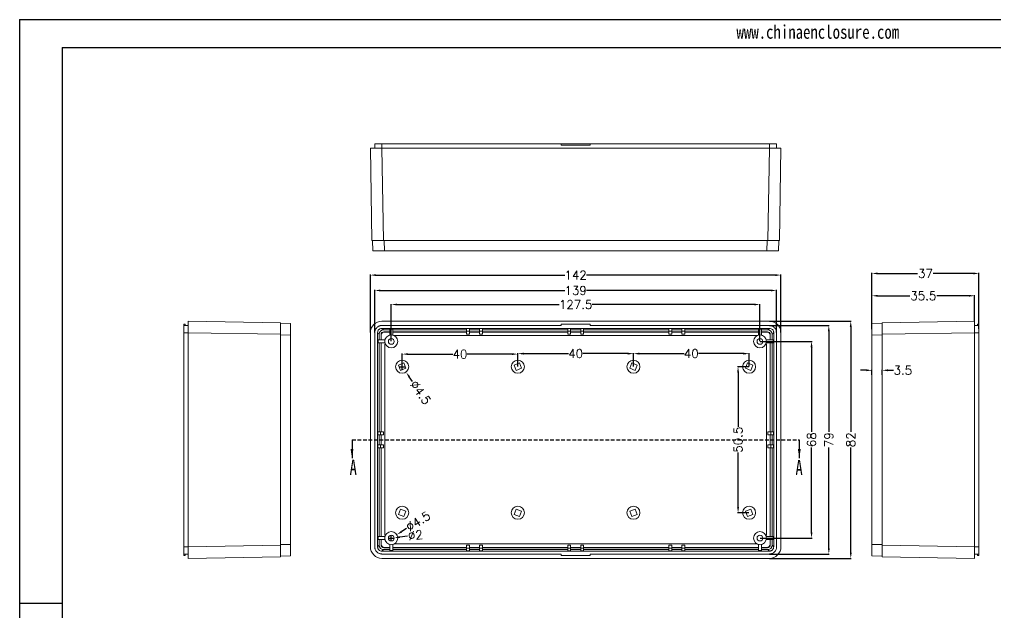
# Model space of a CAD drawing. Header units: inches. Extents: x 1171 to 2510, y 1089 to 1492.
# Drawn here: x 1171.5 to 1509, y 1287.4 to 1492.3 of the extents above; entities that cross this region are included whole.
import ezdxf

# ---------------------------------------------------------------- set-up
doc = ezdxf.new("R2010")
doc.units = ezdxf.units.IN
doc.linetypes.add('HIDDEN', pattern=[1.905, 1.27, -0.635])
doc.layers.add('文字', color=81, linetype='Continuous')
doc.styles.add('SLDTEXTSTYLE5', font='TXT', dxfattribs={"width": 0.7})
doc.styles.get("Standard").update_dxf_attribs({"font": 'txt', "bigfont": 'gbcbig.shx'})
doc.styles.add('宋体', font='', dxfattribs={"width": 0.8, "height": 3.5})
doc.styles.get('宋体').set_extended_font_data('SimSun')
doc.dimstyles.new('3', dxfattribs={"dimtxt": 3, "dimasz": 2, "dimexe": 0.18, "dimexo": 0.0625, "dimgap": 0.2, "dimtad": 0, "dimzin": 12, "dimdsep": 46, "dimtxsty": 'Standard', "dimcen": 1, "dimclrd": 3, "dimclre": 3, "dimadec": 0, "dimazin": 0, "dimtfac": 1, "dimtofl": 0, "dimtmove": 0, "dimatfit": 3, "dimfxl": 0, "dimtolj": 1, "dimtzin": 0, "dimarcsym": 0})

# ---------------------------------------------------------------- blocks, each defined once
blk = doc.blocks.new('*D172')
at = {"color": 3, "lineweight": -2, "transparency": 16777216}
for p, q in [((1303.81, 1372.4), (1303.81, 1376.87)), ((1305.81, 1376.69), (1321.36, 1376.69)), ((1341.81, 1376.69), (1326.26, 1376.69)), ((1343.81, 1372.4), (1343.81, 1376.87))]:
    blk.add_line(p, q, dxfattribs=at)
at = {"color": 3, "transparency": 16777216}
for points in [[(1305.81, 1377.02), (1305.81, 1376.36), (1303.81, 1376.69)], [(1341.81, 1377.02), (1341.81, 1376.36), (1343.81, 1376.69)]]:
    blk.add_solid(points, dxfattribs=at)
at = {"layer": 'Defpoints', "color": 0, "transparency": 16777216}
for p in [(1343.81, 1376.69), (1303.81, 1372.34), (1343.81, 1372.34)]:
    blk.add_point(p, dxfattribs=at)
at = {"color": 0, "transparency": 16777216, "insert": (1323.81, 1376.69), "char_height": 3, "attachment_point": 5}
blk.add_mtext('\\A1;40', dxfattribs=at)
blk = doc.blocks.new('*D173')
at = {"color": 3, "lineweight": -2, "transparency": 16777216}
for p, q in [((1343.81, 1372.4), (1343.81, 1377.04)), ((1345.81, 1376.86), (1361.36, 1376.86)), ((1381.81, 1376.86), (1366.26, 1376.86)), ((1383.81, 1372.4), (1383.81, 1377.04))]:
    blk.add_line(p, q, dxfattribs=at)
at = {"color": 3, "transparency": 16777216}
for points in [[(1345.81, 1377.19), (1345.81, 1376.52), (1343.81, 1376.86)], [(1381.81, 1377.19), (1381.81, 1376.52), (1383.81, 1376.86)]]:
    blk.add_solid(points, dxfattribs=at)
at = {"layer": 'Defpoints', "color": 0, "transparency": 16777216}
for p in [(1383.81, 1376.86), (1343.81, 1372.34), (1383.81, 1372.34)]:
    blk.add_point(p, dxfattribs=at)
at = {"color": 0, "transparency": 16777216, "insert": (1363.81, 1376.86), "char_height": 3, "attachment_point": 5}
blk.add_mtext('\\A1;40', dxfattribs=at)
blk = doc.blocks.new('*D174')
at = {"color": 3, "lineweight": -2, "transparency": 16777216}
for p, q in [((1383.81, 1372.4), (1383.81, 1377.04)), ((1385.81, 1376.86), (1401.36, 1376.86)), ((1421.81, 1376.86), (1406.26, 1376.86)), ((1423.81, 1372.4), (1423.81, 1377.04))]:
    blk.add_line(p, q, dxfattribs=at)
at = {"color": 3, "transparency": 16777216}
for points in [[(1385.81, 1377.19), (1385.81, 1376.52), (1383.81, 1376.86)], [(1421.81, 1377.19), (1421.81, 1376.52), (1423.81, 1376.86)]]:
    blk.add_solid(points, dxfattribs=at)
at = {"layer": 'Defpoints', "color": 0, "transparency": 16777216}
for p in [(1423.81, 1376.86), (1383.81, 1372.34), (1423.81, 1372.34)]:
    blk.add_point(p, dxfattribs=at)
at = {"color": 0, "transparency": 16777216, "insert": (1403.81, 1376.86), "char_height": 3, "attachment_point": 5}
blk.add_mtext('\\A1;40', dxfattribs=at)
blk = doc.blocks.new('*D175')
at = {"color": 3, "lineweight": -2, "transparency": 16777216}
for p, q in [((1423.75, 1372.34), (1419.8, 1372.34)), ((1419.98, 1370.34), (1419.98, 1351.54)), ((1419.98, 1323.84), (1419.98, 1342.64)), ((1423.75, 1321.84), (1419.8, 1321.84))]:
    blk.add_line(p, q, dxfattribs=at)
at = {"color": 3, "transparency": 16777216}
for points in [[(1419.64, 1370.34), (1420.31, 1370.34), (1419.98, 1372.34)], [(1419.64, 1323.84), (1420.31, 1323.84), (1419.98, 1321.84)]]:
    blk.add_solid(points, dxfattribs=at)
at = {"layer": 'Defpoints', "color": 0, "transparency": 16777216}
for p in [(1419.98, 1372.34), (1423.81, 1372.34), (1423.81, 1321.84)]:
    blk.add_point(p, dxfattribs=at)
at = {"color": 0, "transparency": 16777216, "insert": (1419.98, 1347.09), "char_height": 3, "attachment_point": 5, "rotation": 90}
blk.add_mtext('\\A1;50.5', dxfattribs=at)
blk = doc.blocks.new('*D176')
at = {"color": 3, "lineweight": -2, "transparency": 16777216}
for p, q in [((1427.62, 1381.09), (1445.57, 1381.09)), ((1445.39, 1379.09), (1445.39, 1349.79)), ((1445.39, 1315.09), (1445.39, 1344.39)), ((1427.62, 1313.09), (1445.57, 1313.09))]:
    blk.add_line(p, q, dxfattribs=at)
at = {"color": 3, "transparency": 16777216}
for points in [[(1445.06, 1379.09), (1445.73, 1379.09), (1445.39, 1381.09)], [(1445.06, 1315.09), (1445.73, 1315.09), (1445.39, 1313.09)]]:
    blk.add_solid(points, dxfattribs=at)
at = {"layer": 'Defpoints', "color": 0, "transparency": 16777216}
for p in [(1427.56, 1381.09), (1445.39, 1381.09), (1427.56, 1313.09)]:
    blk.add_point(p, dxfattribs=at)
at = {"color": 0, "transparency": 16777216, "insert": (1445.39, 1347.09), "char_height": 3, "attachment_point": 5, "rotation": 90}
blk.add_mtext('\\A1;68', dxfattribs=at)
blk = doc.blocks.new('*D177')
at = {"color": 3, "lineweight": -2, "transparency": 16777216}
for p, q in [((1430.88, 1388.09), (1459.13, 1388.09)), ((1458.95, 1386.09), (1458.95, 1349.79)), ((1458.95, 1308.09), (1458.95, 1344.39)), ((1430.88, 1306.09), (1459.13, 1306.09))]:
    blk.add_line(p, q, dxfattribs=at)
at = {"color": 3, "transparency": 16777216}
for points in [[(1458.62, 1386.09), (1459.28, 1386.09), (1458.95, 1388.09)], [(1458.62, 1308.09), (1459.28, 1308.09), (1458.95, 1306.09)]]:
    blk.add_solid(points, dxfattribs=at)
at = {"layer": 'Defpoints', "color": 0, "transparency": 16777216}
for p in [(1430.81, 1388.09), (1430.81, 1306.09), (1458.95, 1306.09)]:
    blk.add_point(p, dxfattribs=at)
at = {"color": 0, "transparency": 16777216, "insert": (1458.95, 1347.09), "char_height": 3, "attachment_point": 5, "rotation": 90}
blk.add_mtext('\\A1;82', dxfattribs=at)
blk = doc.blocks.new('*D178')
at = {"color": 3, "lineweight": -2, "transparency": 16777216}
for p, q in [((1430.88, 1386.59), (1451.54, 1386.59)), ((1451.36, 1384.59), (1451.36, 1349.79)), ((1451.36, 1309.59), (1451.36, 1344.39)), ((1430.88, 1307.59), (1451.54, 1307.59))]:
    blk.add_line(p, q, dxfattribs=at)
at = {"color": 3, "transparency": 16777216}
for points in [[(1451.03, 1384.59), (1451.7, 1384.59), (1451.36, 1386.59)], [(1451.03, 1309.59), (1451.7, 1309.59), (1451.36, 1307.59)]]:
    blk.add_solid(points, dxfattribs=at)
at = {"layer": 'Defpoints', "color": 0, "transparency": 16777216}
for p in [(1430.81, 1386.59), (1451.36, 1386.59), (1430.81, 1307.59)]:
    blk.add_point(p, dxfattribs=at)
at = {"color": 0, "transparency": 16777216, "insert": (1451.36, 1347.09), "char_height": 3, "attachment_point": 5, "rotation": 90}
blk.add_mtext('\\A1;79', dxfattribs=at)
blk = doc.blocks.new('*D179')
at = {"color": 3, "lineweight": -2, "transparency": 16777216}
for p, q in [((1300.06, 1381.15), (1300.06, 1394.01)), ((1427.56, 1381.15), (1427.56, 1394.01)), ((1302.06, 1393.83), (1358.11, 1393.83)), ((1425.56, 1393.83), (1369.51, 1393.83))]:
    blk.add_line(p, q, dxfattribs=at)
at = {"color": 3, "transparency": 16777216}
for points in [[(1302.06, 1394.16), (1302.06, 1393.5), (1300.06, 1393.83)], [(1425.56, 1394.16), (1425.56, 1393.5), (1427.56, 1393.83)]]:
    blk.add_solid(points, dxfattribs=at)
at = {"layer": 'Defpoints', "color": 0, "transparency": 16777216}
for p in [(1427.56, 1393.83), (1300.06, 1381.09), (1427.56, 1381.09)]:
    blk.add_point(p, dxfattribs=at)
at = {"color": 0, "transparency": 16777216, "insert": (1363.81, 1393.83), "char_height": 3, "attachment_point": 5}
blk.add_mtext('\\A1;127.5', dxfattribs=at)
blk = doc.blocks.new('*D180')
at = {"color": 3, "lineweight": -2, "transparency": 16777216}
for p, q in [((1294.31, 1384.15), (1294.31, 1398.87)), ((1296.31, 1398.69), (1360.11, 1398.69)), ((1431.31, 1398.69), (1367.51, 1398.69)), ((1433.31, 1384.15), (1433.31, 1398.87))]:
    blk.add_line(p, q, dxfattribs=at)
at = {"color": 3, "transparency": 16777216}
for points in [[(1296.31, 1399.02), (1296.31, 1398.36), (1294.31, 1398.69)], [(1431.31, 1399.02), (1431.31, 1398.36), (1433.31, 1398.69)]]:
    blk.add_solid(points, dxfattribs=at)
at = {"layer": 'Defpoints', "color": 0, "transparency": 16777216}
for p in [(1294.31, 1398.69), (1294.31, 1384.09), (1433.31, 1384.09)]:
    blk.add_point(p, dxfattribs=at)
at = {"color": 0, "transparency": 16777216, "insert": (1363.81, 1398.69), "char_height": 3, "attachment_point": 5}
blk.add_mtext('\\A1;139', dxfattribs=at)
blk = doc.blocks.new('*D181')
at = {"color": 3, "lineweight": -2, "transparency": 16777216}
for p, q in [((1292.81, 1384.15), (1292.81, 1404.19)), ((1434.81, 1384.15), (1434.81, 1404.19)), ((1294.81, 1404.01), (1360.11, 1404.01)), ((1432.81, 1404.01), (1367.51, 1404.01))]:
    blk.add_line(p, q, dxfattribs=at)
at = {"color": 3, "transparency": 16777216}
for points in [[(1294.81, 1404.34), (1294.81, 1403.67), (1292.81, 1404.01)], [(1432.81, 1404.34), (1432.81, 1403.67), (1434.81, 1404.01)]]:
    blk.add_solid(points, dxfattribs=at)
at = {"layer": 'Defpoints', "color": 0, "transparency": 16777216}
for p in [(1292.81, 1404.01), (1292.81, 1384.09), (1434.81, 1384.09)]:
    blk.add_point(p, dxfattribs=at)
at = {"color": 0, "transparency": 16777216, "insert": (1363.81, 1404.01), "char_height": 3, "attachment_point": 5}
blk.add_mtext('\\A1;142', dxfattribs=at)
blk = doc.blocks.new('*D182')
at = {"color": 3, "lineweight": -2, "transparency": 16777216}
for p, q in [((1466.29, 1387.31), (1466.29, 1397.04)), ((1468.29, 1396.86), (1479.34, 1396.86)), ((1499.79, 1396.86), (1488.74, 1396.86)), ((1501.79, 1388.15), (1501.79, 1397.04))]:
    blk.add_line(p, q, dxfattribs=at)
at = {"color": 3, "transparency": 16777216}
for points in [[(1468.29, 1397.19), (1468.29, 1396.53), (1466.29, 1396.86)], [(1499.79, 1397.19), (1499.79, 1396.53), (1501.79, 1396.86)]]:
    blk.add_solid(points, dxfattribs=at)
at = {"layer": 'Defpoints', "color": 0, "transparency": 16777216}
for p in [(1501.79, 1396.86), (1466.29, 1387.25), (1501.79, 1388.09)]:
    blk.add_point(p, dxfattribs=at)
at = {"color": 0, "transparency": 16777216, "insert": (1484.04, 1396.86), "char_height": 3, "attachment_point": 5}
blk.add_mtext('\\A1;35.5', dxfattribs=at)
blk = doc.blocks.new('*D183')
at = {"color": 3, "lineweight": -2, "transparency": 16777216}
for p, q in [((1466.29, 1385.31), (1466.29, 1404.76)), ((1468.29, 1404.58), (1482.09, 1404.58)), ((1501.29, 1404.58), (1487.49, 1404.58)), ((1503.29, 1385.4), (1503.29, 1404.76))]:
    blk.add_line(p, q, dxfattribs=at)
at = {"color": 3, "transparency": 16777216}
for points in [[(1468.29, 1404.91), (1468.29, 1404.24), (1466.29, 1404.58)], [(1501.29, 1404.91), (1501.29, 1404.24), (1503.29, 1404.58)]]:
    blk.add_solid(points, dxfattribs=at)
at = {"layer": 'Defpoints', "color": 0, "transparency": 16777216}
for p in [(1503.29, 1404.58), (1466.29, 1385.25), (1503.29, 1385.34)]:
    blk.add_point(p, dxfattribs=at)
at = {"color": 0, "transparency": 16777216, "insert": (1484.79, 1404.58), "char_height": 3, "attachment_point": 5}
blk.add_mtext('\\A1;37', dxfattribs=at)
blk = doc.blocks.new('*D184')
at = {"color": 3, "lineweight": -2, "transparency": 16777216}
for p, q in [((1464.29, 1371.09), (1462.29, 1371.09)), ((1466.29, 1369.5), (1466.29, 1371.27)), ((1469.79, 1369.5), (1469.79, 1371.27)), ((1471.79, 1371.09), (1473.79, 1371.09))]:
    blk.add_line(p, q, dxfattribs=at)
at = {"color": 3, "transparency": 16777216}
for points in [[(1464.29, 1371.43), (1464.29, 1370.76), (1466.29, 1371.09)], [(1471.79, 1371.43), (1471.79, 1370.76), (1469.79, 1371.09)]]:
    blk.add_solid(points, dxfattribs=at)
at = {"layer": 'Defpoints', "color": 0, "transparency": 16777216}
for p in [(1469.79, 1371.09), (1466.29, 1369.44), (1469.79, 1369.44)]:
    blk.add_point(p, dxfattribs=at)
at = {"color": 0, "transparency": 16777216, "insert": (1476.99, 1371.09), "char_height": 3, "attachment_point": 5}
blk.add_mtext('\\A1;3.5', dxfattribs=at)
blk = doc.blocks.new('*D188')
at = {"color": 3, "lineweight": -2, "transparency": 16777216}
for p, q in [((1302.81, 1372.34), (1304.81, 1372.34)), ((1303.81, 1371.34), (1303.81, 1373.34)), ((1307.44, 1367.25), (1306.28, 1368.88))]:
    blk.add_line(p, q, dxfattribs=at)
at = {"color": 3, "transparency": 16777216}
blk.add_solid([(1306.55, 1369.07), (1306.01, 1368.69), (1305.12, 1370.51)], dxfattribs=at)
at = {"layer": 'Defpoints', "color": 0, "transparency": 16777216}
for p in [(1302.51, 1374.17), (1305.12, 1370.51)]:
    blk.add_point(p, dxfattribs=at)
at = {"color": 0, "transparency": 16777216, "insert": (1310.17, 1363.42), "char_height": 3, "attachment_point": 5, "rotation": 305.4643}
blk.add_mtext('\\A1;∅4.5', dxfattribs=at)
blk = doc.blocks.new('*D189')
at = {"color": 3, "lineweight": -2, "transparency": 16777216}
for p, q in [((1305.36, 1316.41), (1303.66, 1315.34)), ((1299.06, 1313.09), (1301.06, 1313.09)), ((1300.06, 1312.09), (1300.06, 1314.09))]:
    blk.add_line(p, q, dxfattribs=at)
at = {"color": 3, "transparency": 16777216}
blk.add_solid([(1303.49, 1315.63), (1303.84, 1315.06), (1301.97, 1314.28)], dxfattribs=at)
at = {"layer": 'Defpoints', "color": 0, "transparency": 16777216}
for p in [(1301.97, 1314.28), (1298.15, 1311.9)]:
    blk.add_point(p, dxfattribs=at)
at = {"color": 0, "transparency": 16777216, "insert": (1309.34, 1318.9), "char_height": 3, "attachment_point": 5, "rotation": 32.039}
blk.add_mtext('\\A1;∅4.5', dxfattribs=at)
blk = doc.blocks.new('*D190')
at = {"color": 3, "lineweight": -2, "transparency": 16777216}
for p, q in [((1299.06, 1313.09), (1301.06, 1313.09)), ((1300.06, 1312.09), (1300.06, 1314.09)), ((1305.68, 1313.77), (1303.04, 1313.45))]:
    blk.add_line(p, q, dxfattribs=at)
at = {"color": 3, "transparency": 16777216}
blk.add_solid([(1303, 1313.78), (1303.08, 1313.12), (1301.05, 1313.21)], dxfattribs=at)
at = {"layer": 'Defpoints', "color": 0, "transparency": 16777216}
for p in [(1299.07, 1312.97), (1301.05, 1313.21)]:
    blk.add_point(p, dxfattribs=at)
at = {"color": 0, "transparency": 16777216, "insert": (1308.36, 1314.1), "char_height": 3, "attachment_point": 5, "rotation": 6.9354}
blk.add_mtext('\\A1;∅2', dxfattribs=at)

msp = doc.modelspace()

# ---------------------------------------------------------------- linework, layer by layer
for p, q in [((1171.478, 1492.348), (1742.619, 1492.348)), ((1171.478, 1492.348), (1171.478, 1088.511)), ((1186.257, 1482.733), (1733.004, 1482.733)), ((1186.257, 1482.733), (1186.257, 1098.126)), ((1186.257, 1290.43), (1171.478, 1290.43))]:
    msp.add_line(p, q)
at = {"color": 7, "linetype": 'Continuous', "lineweight": 15}
for p, q in [((1294.312, 1449.42), (1294.312, 1447.92)), ((1296.812, 1449.42), (1296.812, 1447.92)), ((1296.812, 1449.42), (1358.812, 1449.42)), ((1368.812, 1449.42), (1358.812, 1449.42)), ((1358.812, 1449.42), (1358.812, 1448.92)), ((1358.812, 1448.92), (1368.812, 1448.92)), ((1368.812, 1448.92), (1368.812, 1449.42)), ((1368.812, 1449.42), (1430.813, 1449.42)), ((1430.813, 1449.42), (1430.813, 1447.92)), ((1433.312, 1449.42), (1433.312, 1447.92)), ((1293.371, 1415.92), (1292.812, 1447.92)), ((1292.812, 1447.92), (1296.812, 1447.92)), ((1296.812, 1447.92), (1297.37, 1415.92)), ((1296.812, 1447.92), (1430.813, 1447.92)), ((1430.254, 1415.92), (1430.813, 1447.92)), ((1430.813, 1447.92), (1434.812, 1447.92)), ((1434.812, 1447.92), (1434.254, 1415.92)), ((1297.37, 1415.92), (1293.371, 1415.92)), ((1293.654, 1412.42), (1293.562, 1415.92)), ((1430.254, 1415.92), (1297.37, 1415.92)), ((1297.561, 1415.92), (1297.653, 1412.42)), ((1429.972, 1412.42), (1430.064, 1415.92)), ((1434.254, 1415.92), (1430.254, 1415.92)), ((1434.062, 1415.92), (1433.971, 1412.42)), ((1297.653, 1412.42), (1293.654, 1412.42)), ((1429.972, 1412.42), (1297.653, 1412.42)), ((1433.971, 1412.42), (1429.972, 1412.42)), ((1229.749, 1388.09), (1261.749, 1387.532)), ((1229.749, 1384.091), (1229.749, 1388.09)), ((1261.749, 1387.532), (1261.749, 1383.532)), ((1261.749, 1387.34), (1265.249, 1387.249)), ((1265.249, 1387.249), (1265.249, 1383.25)), ((1430.813, 1388.09), (1296.812, 1388.09)), ((1466.29, 1387.249), (1469.79, 1387.34)), ((1466.29, 1383.25), (1466.29, 1387.249)), ((1469.79, 1387.532), (1501.79, 1388.09)), ((1469.79, 1383.532), (1469.79, 1387.532)), ((1501.79, 1388.09), (1501.79, 1384.091)), ((1228.749, 1387.09), (1228.249, 1387.09)), ((1228.249, 1387.09), (1228.249, 1386.59)), ((1228.249, 1386.59), (1229.749, 1386.59)), ((1228.249, 1384.091), (1229.749, 1384.091)), ((1228.249, 1310.09), (1228.249, 1384.091)), ((1228.749, 1387.09), (1228.749, 1386.59)), ((1229.749, 1310.09), (1229.749, 1384.091)), ((1261.749, 1383.532), (1229.749, 1384.091)), ((1292.812, 1384.091), (1292.812, 1310.09)), ((1294.312, 1384.091), (1294.312, 1310.09)), ((1295.312, 1384.091), (1295.312, 1310.09)), ((1295.313, 1384.09), (1295.828, 1383.575)), ((1358.812, 1386.59), (1296.812, 1386.59)), ((1430.813, 1385.59), (1296.812, 1385.59)), ((1297.327, 1385.075), (1296.812, 1385.59)), ((1297.327, 1385.075), (1299.562, 1385.075)), ((1297.589, 1384.313), (1297.497, 1384.405)), ((1297.497, 1384.405), (1299.562, 1384.405)), ((1297.589, 1384.313), (1299.562, 1384.313)), ((1300.562, 1385.363), (1299.562, 1385.363)), ((1299.562, 1385.363), (1299.562, 1383.284)), ((1300.562, 1383.284), (1300.562, 1385.363)), ((1300.562, 1385.075), (1326.062, 1385.075)), ((1300.562, 1384.405), (1326.062, 1384.405)), ((1300.562, 1384.313), (1326.062, 1384.313)), ((1327.062, 1385.537), (1326.062, 1385.537)), ((1326.062, 1384.59), (1326.062, 1385.537)), ((1326.062, 1384.59), (1327.062, 1384.59)), ((1326.062, 1383.59), (1326.062, 1384.59)), ((1327.062, 1385.537), (1327.062, 1384.59)), ((1327.062, 1385.075), (1330.562, 1385.075)), ((1327.062, 1384.59), (1327.062, 1383.59)), ((1327.062, 1384.405), (1330.562, 1384.405)), ((1327.062, 1384.313), (1330.562, 1384.313)), ((1331.562, 1385.537), (1330.562, 1385.537)), ((1330.562, 1384.59), (1330.562, 1385.537)), ((1330.562, 1384.59), (1331.562, 1384.59)), ((1330.562, 1383.59), (1330.562, 1384.59)), ((1331.562, 1385.537), (1331.562, 1384.59)), ((1331.562, 1385.075), (1361.062, 1385.075)), ((1331.562, 1384.59), (1331.562, 1383.59)), ((1331.562, 1384.405), (1361.062, 1384.405)), ((1331.562, 1384.313), (1361.062, 1384.313)), ((1358.812, 1387.09), (1358.812, 1386.59)), ((1368.812, 1387.09), (1358.812, 1387.09)), ((1362.062, 1385.537), (1361.062, 1385.537)), ((1361.062, 1385.537), (1361.062, 1384.59)), ((1361.062, 1384.59), (1362.062, 1384.59)), ((1361.062, 1384.59), (1361.062, 1383.59)), ((1362.062, 1384.59), (1362.062, 1385.537)), ((1362.062, 1385.075), (1365.562, 1385.075)), ((1362.062, 1383.59), (1362.062, 1384.59)), ((1362.062, 1384.405), (1365.562, 1384.405)), ((1362.062, 1384.313), (1365.562, 1384.313)), ((1366.562, 1385.537), (1365.562, 1385.537)), ((1365.562, 1385.537), (1365.562, 1384.59)), ((1365.562, 1384.59), (1366.562, 1384.59)), ((1365.562, 1384.59), (1365.562, 1383.59)), ((1366.562, 1384.59), (1366.562, 1385.537)), ((1366.562, 1385.075), (1396.062, 1385.075)), ((1366.562, 1384.59), (1366.562, 1383.59)), ((1366.562, 1384.405), (1396.062, 1384.405)), ((1366.562, 1384.313), (1396.062, 1384.313)), ((1368.812, 1387.09), (1368.812, 1386.59)), ((1430.813, 1386.59), (1368.812, 1386.59)), ((1397.062, 1385.537), (1396.062, 1385.537)), ((1396.062, 1385.537), (1396.062, 1384.59)), ((1397.062, 1384.59), (1396.062, 1384.59)), ((1396.062, 1384.59), (1396.062, 1383.59)), ((1397.062, 1384.59), (1397.062, 1385.537)), ((1397.062, 1385.075), (1400.562, 1385.075)), ((1397.062, 1384.59), (1397.062, 1383.59)), ((1397.062, 1384.405), (1400.562, 1384.405)), ((1397.062, 1384.313), (1400.562, 1384.313)), ((1401.562, 1385.537), (1400.562, 1385.537)), ((1400.562, 1385.537), (1400.562, 1384.59)), ((1401.562, 1384.59), (1400.562, 1384.59)), ((1400.562, 1383.59), (1400.562, 1384.59)), ((1401.562, 1384.59), (1401.562, 1385.537)), ((1401.562, 1385.075), (1427.062, 1385.075)), ((1401.562, 1384.59), (1401.562, 1383.59)), ((1401.562, 1384.405), (1427.062, 1384.405)), ((1401.562, 1384.313), (1427.062, 1384.313)), ((1428.062, 1385.363), (1427.062, 1385.363)), ((1427.062, 1383.284), (1427.062, 1385.363)), ((1428.062, 1385.363), (1428.062, 1383.284)), ((1428.062, 1385.075), (1430.297, 1385.075)), ((1428.062, 1384.405), (1430.127, 1384.405)), ((1428.062, 1384.313), (1430.035, 1384.313)), ((1430.127, 1384.405), (1430.035, 1384.313)), ((1430.812, 1385.59), (1430.297, 1385.075)), ((1431.797, 1383.575), (1432.312, 1384.09)), ((1432.312, 1310.09), (1432.312, 1384.091)), ((1433.312, 1310.09), (1433.312, 1384.091)), ((1434.812, 1310.09), (1434.812, 1384.091)), ((1501.79, 1384.091), (1469.79, 1383.532)), ((1503.29, 1386.59), (1501.79, 1386.59)), ((1501.79, 1384.091), (1501.79, 1310.09)), ((1503.29, 1384.091), (1501.79, 1384.091)), ((1502.79, 1387.09), (1502.79, 1386.59)), ((1503.29, 1387.09), (1502.79, 1387.09)), ((1503.29, 1387.09), (1503.29, 1386.59)), ((1503.29, 1384.091), (1503.29, 1310.09)), ((1261.749, 1383.532), (1261.749, 1310.648)), ((1265.249, 1383.25), (1261.749, 1383.342)), ((1265.249, 1383.25), (1265.249, 1310.931)), ((1295.54, 1381.59), (1295.54, 1380.59)), ((1297.868, 1381.59), (1295.54, 1381.59)), ((1295.54, 1380.59), (1297.868, 1380.59)), ((1295.828, 1381.59), (1295.828, 1383.575)), ((1295.828, 1349.84), (1295.828, 1380.59)), ((1296.498, 1383.405), (1296.589, 1383.313)), ((1296.498, 1381.59), (1296.498, 1383.405)), ((1296.498, 1349.84), (1296.498, 1380.59)), ((1296.589, 1381.59), (1296.589, 1383.313)), ((1296.589, 1349.84), (1296.589, 1380.59)), ((1301.312, 1383.09), (1426.312, 1383.09)), ((1326.062, 1383.59), (1327.062, 1383.59)), ((1330.562, 1383.59), (1331.562, 1383.59)), ((1361.062, 1383.59), (1362.062, 1383.59)), ((1365.562, 1383.59), (1366.562, 1383.59)), ((1397.062, 1383.59), (1396.062, 1383.59)), ((1401.562, 1383.59), (1400.562, 1383.59)), ((1429.756, 1381.59), (1432.085, 1381.59)), ((1432.085, 1380.59), (1429.756, 1380.59)), ((1431.035, 1383.313), (1431.127, 1383.405)), ((1431.035, 1383.313), (1431.035, 1381.59)), ((1431.035, 1380.59), (1431.035, 1349.84)), ((1431.127, 1383.405), (1431.127, 1381.59)), ((1431.127, 1380.59), (1431.127, 1349.84)), ((1431.797, 1383.575), (1431.797, 1381.59)), ((1431.797, 1380.59), (1431.797, 1349.84)), ((1432.085, 1380.59), (1432.085, 1381.59)), ((1469.79, 1383.342), (1466.29, 1383.25)), ((1466.29, 1310.931), (1466.29, 1383.25)), ((1469.79, 1310.648), (1469.79, 1383.532)), ((1297.812, 1314.59), (1297.812, 1379.59)), ((1429.812, 1379.59), (1429.812, 1314.59)), ((1304.353, 1373.647), (1302.506, 1372.881)), ((1302.506, 1372.881), (1303.271, 1371.034)), ((1303.271, 1371.034), (1305.119, 1371.799)), ((1305.119, 1371.799), (1304.353, 1373.647)), ((1344.353, 1373.647), (1342.506, 1372.881)), ((1342.506, 1372.881), (1343.271, 1371.034)), ((1343.271, 1371.034), (1345.119, 1371.799)), ((1345.119, 1371.799), (1344.353, 1373.647)), ((1382.506, 1371.799), (1383.271, 1373.647)), ((1384.353, 1371.034), (1382.506, 1371.799)), ((1383.271, 1373.647), (1385.119, 1372.881)), ((1385.119, 1372.881), (1384.353, 1371.034)), ((1422.506, 1371.799), (1423.271, 1373.647)), ((1424.353, 1371.034), (1422.506, 1371.799)), ((1423.271, 1373.647), (1425.119, 1372.881)), ((1425.119, 1372.881), (1424.353, 1371.034)), ((1295.365, 1348.84), (1295.365, 1349.84)), ((1295.365, 1349.84), (1296.312, 1349.84)), ((1296.312, 1348.84), (1295.365, 1348.84)), ((1295.828, 1345.34), (1295.828, 1348.84)), ((1296.312, 1349.84), (1296.312, 1348.84)), ((1296.312, 1349.84), (1297.312, 1349.84)), ((1297.312, 1348.84), (1296.312, 1348.84)), ((1296.498, 1345.34), (1296.498, 1348.84)), ((1296.589, 1345.34), (1296.589, 1348.84)), ((1297.312, 1349.84), (1297.312, 1348.84)), ((1430.312, 1349.84), (1430.312, 1348.84)), ((1430.312, 1349.84), (1431.312, 1349.84)), ((1431.312, 1348.84), (1430.312, 1348.84)), ((1431.035, 1348.84), (1431.035, 1345.34)), ((1431.127, 1348.84), (1431.127, 1345.34)), ((1432.259, 1349.84), (1431.312, 1349.84)), ((1431.312, 1349.84), (1431.312, 1348.84)), ((1431.312, 1348.84), (1432.259, 1348.84)), ((1431.797, 1348.84), (1431.797, 1345.34)), ((1432.259, 1349.84), (1432.259, 1348.84)), ((1295.365, 1344.34), (1295.365, 1345.34)), ((1295.365, 1345.34), (1296.312, 1345.34)), ((1296.312, 1344.34), (1295.365, 1344.34)), ((1295.828, 1313.59), (1295.828, 1344.34)), ((1296.312, 1345.34), (1296.312, 1344.34)), ((1296.312, 1345.34), (1297.312, 1345.34)), ((1297.312, 1344.34), (1296.312, 1344.34)), ((1296.498, 1313.59), (1296.498, 1344.34)), ((1296.589, 1313.59), (1296.589, 1344.34)), ((1297.312, 1345.34), (1297.312, 1344.34)), ((1430.312, 1345.34), (1430.312, 1344.34)), ((1430.312, 1345.34), (1431.312, 1345.34)), ((1430.312, 1344.34), (1431.312, 1344.34)), ((1431.035, 1344.34), (1431.035, 1313.59)), ((1431.127, 1344.34), (1431.127, 1313.59)), ((1431.312, 1345.34), (1431.312, 1344.34)), ((1432.259, 1345.34), (1431.312, 1345.34)), ((1431.312, 1344.34), (1432.259, 1344.34)), ((1431.797, 1344.34), (1431.797, 1313.59)), ((1432.259, 1345.34), (1432.259, 1344.34)), ((1302.506, 1321.299), (1303.271, 1323.147)), ((1303.271, 1323.147), (1305.119, 1322.381)), ((1342.506, 1321.299), (1343.271, 1323.147)), ((1343.271, 1323.147), (1345.119, 1322.381)), ((1384.353, 1323.147), (1382.506, 1322.381)), ((1385.119, 1321.299), (1384.353, 1323.147)), ((1424.353, 1323.147), (1422.506, 1322.381)), ((1425.119, 1321.299), (1424.353, 1323.147)), ((1304.353, 1320.534), (1302.506, 1321.299)), ((1305.119, 1322.381), (1304.353, 1320.534)), ((1344.353, 1320.534), (1342.506, 1321.299)), ((1345.119, 1322.381), (1344.353, 1320.534)), ((1382.506, 1322.381), (1383.271, 1320.534)), ((1383.271, 1320.534), (1385.119, 1321.299)), ((1422.506, 1322.381), (1423.271, 1320.534)), ((1423.271, 1320.534), (1425.119, 1321.299)), ((1295.54, 1313.59), (1295.54, 1312.59)), ((1295.54, 1313.59), (1297.868, 1313.59)), ((1432.085, 1313.59), (1429.756, 1313.59)), ((1432.085, 1312.59), (1432.085, 1313.59)), ((1228.249, 1310.09), (1229.749, 1310.09)), ((1229.749, 1310.09), (1261.749, 1310.648)), ((1229.749, 1306.09), (1229.749, 1310.09)), ((1261.749, 1310.839), (1265.249, 1310.931)), ((1261.749, 1310.648), (1261.749, 1306.649)), ((1265.249, 1310.931), (1265.249, 1306.932)), ((1295.828, 1310.605), (1295.313, 1310.09)), ((1297.868, 1312.59), (1295.54, 1312.59)), ((1295.828, 1310.605), (1295.828, 1312.59)), ((1296.498, 1310.775), (1296.498, 1312.59)), ((1296.589, 1310.867), (1296.498, 1310.775)), ((1296.589, 1310.867), (1296.589, 1312.59)), ((1297.497, 1309.776), (1297.589, 1309.867)), ((1299.562, 1309.776), (1297.497, 1309.776)), ((1299.562, 1309.867), (1297.589, 1309.867)), ((1299.562, 1308.818), (1299.562, 1310.896)), ((1300.562, 1310.896), (1300.562, 1308.818)), ((1326.062, 1309.867), (1300.562, 1309.867)), ((1326.062, 1309.776), (1300.562, 1309.776)), ((1426.312, 1311.09), (1301.312, 1311.09)), ((1326.062, 1310.59), (1327.062, 1310.59)), ((1326.062, 1309.59), (1326.062, 1310.59)), ((1327.062, 1310.59), (1327.062, 1309.59)), ((1330.562, 1309.867), (1327.062, 1309.867)), ((1330.562, 1309.776), (1327.062, 1309.776)), ((1330.562, 1310.59), (1331.562, 1310.59)), ((1330.562, 1309.59), (1330.562, 1310.59)), ((1331.562, 1309.59), (1331.562, 1310.59)), ((1361.062, 1309.867), (1331.562, 1309.867)), ((1361.062, 1309.776), (1331.562, 1309.776)), ((1361.062, 1310.59), (1362.062, 1310.59)), ((1361.062, 1310.59), (1361.062, 1309.59)), ((1362.062, 1309.59), (1362.062, 1310.59)), ((1365.562, 1309.867), (1362.062, 1309.867)), ((1365.562, 1309.776), (1362.062, 1309.776)), ((1365.562, 1310.59), (1366.562, 1310.59)), ((1365.562, 1310.59), (1365.562, 1309.59)), ((1366.562, 1309.59), (1366.562, 1310.59)), ((1396.062, 1309.867), (1366.562, 1309.867)), ((1396.062, 1309.776), (1366.562, 1309.776)), ((1397.062, 1310.59), (1396.062, 1310.59)), ((1396.062, 1309.59), (1396.062, 1310.59)), ((1397.062, 1310.59), (1397.062, 1309.59)), ((1400.562, 1309.867), (1397.062, 1309.867)), ((1400.562, 1309.776), (1397.062, 1309.776)), ((1401.562, 1310.59), (1400.562, 1310.59)), ((1400.562, 1309.59), (1400.562, 1310.59)), ((1401.562, 1310.59), (1401.562, 1309.59)), ((1427.062, 1309.867), (1401.562, 1309.867)), ((1427.062, 1309.776), (1401.562, 1309.776)), ((1427.062, 1310.896), (1427.062, 1308.818)), ((1428.062, 1308.818), (1428.062, 1310.896)), ((1430.035, 1309.867), (1428.062, 1309.867)), ((1430.127, 1309.776), (1428.062, 1309.776)), ((1429.756, 1312.59), (1432.085, 1312.59)), ((1430.035, 1309.867), (1430.127, 1309.776)), ((1431.035, 1312.59), (1431.035, 1310.867)), ((1431.127, 1310.775), (1431.035, 1310.867)), ((1431.127, 1312.59), (1431.127, 1310.775)), ((1431.797, 1312.59), (1431.797, 1310.605)), ((1432.312, 1310.09), (1431.797, 1310.605)), ((1466.29, 1310.931), (1469.79, 1310.839)), ((1466.29, 1306.932), (1466.29, 1310.931)), ((1469.79, 1310.648), (1501.79, 1310.09)), ((1469.79, 1306.649), (1469.79, 1310.648)), ((1501.79, 1310.09), (1501.79, 1306.09)), ((1503.29, 1310.09), (1501.79, 1310.09)), ((1228.249, 1307.59), (1229.749, 1307.59)), ((1228.249, 1307.09), (1228.249, 1307.59)), ((1228.749, 1307.09), (1228.249, 1307.09)), ((1228.749, 1307.09), (1228.749, 1307.59)), ((1261.749, 1306.649), (1229.749, 1306.09)), ((1265.249, 1306.932), (1261.749, 1306.84)), ((1296.812, 1308.591), (1297.327, 1309.106)), ((1296.812, 1308.59), (1430.813, 1308.59)), ((1296.812, 1307.59), (1358.812, 1307.59)), ((1299.562, 1309.106), (1297.327, 1309.106)), ((1299.562, 1308.818), (1300.562, 1308.818)), ((1326.062, 1309.106), (1300.562, 1309.106)), ((1326.062, 1309.59), (1327.062, 1309.59)), ((1326.062, 1309.59), (1326.062, 1308.643)), ((1326.062, 1308.643), (1327.062, 1308.643)), ((1327.062, 1308.643), (1327.062, 1309.59)), ((1330.562, 1309.106), (1327.062, 1309.106)), ((1330.562, 1309.59), (1331.562, 1309.59)), ((1330.562, 1309.59), (1330.562, 1308.643)), ((1330.562, 1308.643), (1331.562, 1308.643)), ((1331.562, 1308.643), (1331.562, 1309.59)), ((1361.062, 1309.106), (1331.562, 1309.106)), ((1358.812, 1307.09), (1358.812, 1307.59)), ((1368.812, 1307.09), (1358.812, 1307.09)), ((1361.062, 1308.643), (1361.062, 1309.59)), ((1361.062, 1309.59), (1362.062, 1309.59)), ((1361.062, 1308.643), (1362.062, 1308.643)), ((1362.062, 1309.59), (1362.062, 1308.643)), ((1365.562, 1309.106), (1362.062, 1309.106)), ((1365.562, 1308.643), (1365.562, 1309.59)), ((1365.562, 1309.59), (1366.562, 1309.59)), ((1365.562, 1308.643), (1366.562, 1308.643)), ((1366.562, 1309.59), (1366.562, 1308.643)), ((1396.062, 1309.106), (1366.562, 1309.106)), ((1368.812, 1307.09), (1368.812, 1307.59)), ((1368.812, 1307.59), (1430.813, 1307.59)), ((1396.062, 1308.643), (1396.062, 1309.59)), ((1397.062, 1309.59), (1396.062, 1309.59)), ((1396.062, 1308.643), (1397.062, 1308.643)), ((1397.062, 1309.59), (1397.062, 1308.643)), ((1400.562, 1309.106), (1397.062, 1309.106)), ((1401.562, 1309.59), (1400.562, 1309.59)), ((1400.562, 1308.643), (1400.562, 1309.59)), ((1400.562, 1308.643), (1401.562, 1308.643)), ((1401.562, 1309.59), (1401.562, 1308.643)), ((1427.062, 1309.106), (1401.562, 1309.106)), ((1427.062, 1308.818), (1428.062, 1308.818)), ((1430.297, 1309.106), (1428.062, 1309.106)), ((1430.297, 1309.106), (1430.812, 1308.591)), ((1469.79, 1306.84), (1466.29, 1306.932)), ((1501.79, 1306.09), (1469.79, 1306.649)), ((1503.29, 1307.59), (1501.79, 1307.59)), ((1502.79, 1307.09), (1502.79, 1307.59)), ((1503.29, 1307.09), (1502.79, 1307.09)), ((1503.29, 1307.09), (1503.29, 1307.59)), ((1296.812, 1306.09), (1430.813, 1306.09))]:
    msp.add_line(p, q, dxfattribs=at)
at = {"color": 1, "linetype": 'HIDDEN', "lineweight": 30}
msp.add_line((1286.462, 1347.09), (1441.162, 1347.09), dxfattribs=at)
at = {"color": 7, "linetype": 'Continuous', "lineweight": 30}
for p, q in [((1286.462, 1347.09), (1286.462, 1340.74)), ((1441.162, 1347.09), (1441.162, 1340.74))]:
    msp.add_line(p, q, dxfattribs=at)
at = {"color": 7, "linetype": 'Continuous', "lineweight": 15}
for centre, radius in [((1300.062, 1381.09), 2.25), ((1300.062, 1381.09), 1), ((1427.562, 1381.09), 2.25), ((1427.562, 1381.09), 1), ((1303.812, 1372.34), 2.25), ((1343.812, 1372.34), 2.25), ((1383.812, 1372.34), 2.25), ((1423.812, 1372.34), 2.25), ((1303.812, 1321.84), 2.25), ((1343.812, 1321.84), 2.25), ((1383.812, 1321.84), 2.25), ((1423.812, 1321.84), 2.25), ((1300.062, 1313.09), 2.25), ((1300.062, 1313.09), 1), ((1427.562, 1313.09), 2.25), ((1427.562, 1313.09), 1)]:
    msp.add_circle(centre, radius, dxfattribs=at)
for centre, start, end in [((1301.312, 1379.59), 90, 93.39683), ((1426.312, 1379.59), 86.60317, 90), ((1301.312, 1379.59), 166.21431, 180), ((1426.312, 1379.59), 0, 13.78569), ((1301.312, 1314.59), 180, 193.78569), ((1426.312, 1314.59), 346.21431, 0), ((1301.312, 1314.59), 266.60317, 270), ((1426.312, 1314.59), 270, 273.39683)]:
    msp.add_arc(centre, 3.5, start, end, dxfattribs=at)
for centre, major_axis, ratio, start_param, end_param in [((1296.813, 1384.09), (2.829, -2.829), 0.9996955, 2.3563468, 3.9268385), ((1430.812, 1384.09), (-2.829, -2.829), 0.9996955, 2.3563468, 3.9268385), ((1297.328, 1383.575), (1.061, -1.061), 0.9996955, 2.3563468, 3.9268385), ((1297.498, 1383.404), (0.708, -0.708), 0.999315, 2.3565371, 3.9266482), ((1297.59, 1383.313), (0.708, -0.708), 0.999315, 2.3565371, 3.9266482), ((1430.035, 1383.313), (-0.708, -0.708), 0.999315, 2.3565371, 3.9266482), ((1430.126, 1383.404), (-0.708, -0.708), 0.999315, 2.3565371, 3.9266482), ((1430.297, 1383.575), (-1.061, -1.061), 0.9996955, 2.3563468, 3.9268385), ((1296.813, 1310.091), (2.829, 2.829), 0.9996955, 2.3563468, 3.9268385), ((1297.328, 1310.606), (1.061, 1.061), 0.9996955, 2.3563468, 3.9268385), ((1297.498, 1310.776), (0.708, 0.708), 0.999315, 2.3565371, 3.9266482), ((1297.59, 1310.868), (0.708, 0.708), 0.999315, 2.3565371, 3.9266482), ((1430.035, 1310.868), (-0.708, 0.708), 0.999315, 2.3565371, 3.9266482), ((1430.126, 1310.776), (-0.708, 0.708), 0.999315, 2.3565371, 3.9266482), ((1430.297, 1310.606), (-1.061, 1.061), 0.9996955, 2.3563468, 3.9268385), ((1430.812, 1310.091), (-2.829, 2.829), 0.9996955, 2.3563468, 3.9268385)]:
    msp.add_ellipse(centre, major_axis=major_axis, ratio=ratio, start_param=start_param, end_param=end_param, dxfattribs=at)
for points, knots in [([(1294.312, 1449.42), (1294.313, 1449.42), (1294.315, 1449.42), (1294.332, 1449.42), (1294.358, 1449.42), (1294.395, 1449.42), (1294.443, 1449.42), (1294.539, 1449.42), (1294.719, 1449.42), (1295.032, 1449.42), (1295.412, 1449.42), (1295.8, 1449.42), (1296.161, 1449.42), (1296.484, 1449.42), (1296.702, 1449.42), (1296.812, 1449.42)], [0, 0, 0, 0, 0.0419855, 0.0836171, 0.1250739, 0.1665373, 0.2081888, 0.2502072, 0.3749536, 0.499837, 0.6245239, 0.7493559, 0.8331118, 0.9161725, 1, 1, 1, 1]), ([(1430.813, 1449.42), (1430.868, 1449.42), (1430.977, 1449.42), (1431.14, 1449.42), (1431.301, 1449.42), (1431.46, 1449.42), (1431.616, 1449.42), (1431.871, 1449.42), (1432.211, 1449.42), (1432.59, 1449.42), (1432.904, 1449.42), (1433.11, 1449.42), (1433.234, 1449.42), (1433.3, 1449.42), (1433.308, 1449.42), (1433.312, 1449.42)], [0, 0, 0, 0, 0.0419855, 0.0836171, 0.1250739, 0.1665373, 0.2081888, 0.2502072, 0.3749536, 0.499837, 0.6245239, 0.7493559, 0.8331118, 0.9161725, 1, 1, 1, 1]), ([(1228.249, 1384.091), (1228.249, 1384.146), (1228.249, 1384.255), (1228.249, 1384.418), (1228.249, 1384.579), (1228.249, 1384.738), (1228.249, 1384.894), (1228.249, 1385.149), (1228.249, 1385.489), (1228.249, 1385.868), (1228.249, 1386.182), (1228.249, 1386.388), (1228.249, 1386.512), (1228.249, 1386.578), (1228.249, 1386.586), (1228.249, 1386.59)], [0, 0, 0, 0, 0.0419855, 0.0836171, 0.1250739, 0.1665373, 0.2081888, 0.2502072, 0.3749536, 0.499837, 0.6245239, 0.7493559, 0.8331118, 0.9161725, 1, 1, 1, 1]), ([(1296.812, 1386.59), (1296.757, 1386.589), (1296.647, 1386.587), (1296.484, 1386.571), (1296.324, 1386.544), (1296.165, 1386.507), (1296.008, 1386.46), (1295.753, 1386.364), (1295.414, 1386.183), (1295.034, 1385.87), (1294.72, 1385.49), (1294.514, 1385.103), (1294.391, 1384.741), (1294.324, 1384.419), (1294.316, 1384.201), (1294.312, 1384.091)], [0, 0, 0, 0, 0.0419855, 0.0836171, 0.1250739, 0.1665373, 0.2081888, 0.2502072, 0.3749536, 0.499837, 0.6245239, 0.7493559, 0.8331118, 0.9161725, 1, 1, 1, 1]), ([(1295.312, 1384.091), (1295.312, 1384.289), (1295.352, 1384.486), (1295.502, 1384.846), (1295.613, 1385.013), (1295.821, 1385.221), (1295.898, 1385.284), (1296.061, 1385.393), (1296.147, 1385.439), (1296.329, 1385.514), (1296.424, 1385.543), (1296.615, 1385.581), (1296.713, 1385.59), (1296.812, 1385.59)], [0, 0, 0, 0, 0.25, 0.25, 0.5, 0.5, 0.625, 0.625, 0.75, 0.75, 0.875, 0.875, 1, 1, 1, 1]), ([(1433.312, 1384.091), (1433.311, 1384.146), (1433.309, 1384.255), (1433.293, 1384.418), (1433.266, 1384.579), (1433.229, 1384.738), (1433.182, 1384.894), (1433.086, 1385.149), (1432.906, 1385.489), (1432.592, 1385.868), (1432.212, 1386.182), (1431.825, 1386.388), (1431.463, 1386.512), (1431.141, 1386.578), (1430.923, 1386.586), (1430.813, 1386.59)], [0, 0, 0, 0, 0.0419855, 0.0836171, 0.1250739, 0.1665373, 0.2081888, 0.2502072, 0.3749536, 0.499837, 0.6245239, 0.7493559, 0.8331118, 0.9161725, 1, 1, 1, 1]), ([(1430.813, 1385.59), (1431.011, 1385.59), (1431.208, 1385.55), (1431.568, 1385.401), (1431.735, 1385.289), (1431.943, 1385.082), (1432.006, 1385.004), (1432.115, 1384.842), (1432.161, 1384.755), (1432.236, 1384.574), (1432.265, 1384.479), (1432.303, 1384.287), (1432.312, 1384.19), (1432.312, 1384.091)], [0, 0, 0, 0, 0.25, 0.25, 0.5, 0.5, 0.625, 0.625, 0.75, 0.75, 0.875, 0.875, 1, 1, 1, 1]), ([(1503.29, 1386.59), (1503.29, 1386.589), (1503.29, 1386.587), (1503.29, 1386.571), (1503.29, 1386.544), (1503.29, 1386.507), (1503.29, 1386.46), (1503.29, 1386.364), (1503.29, 1386.183), (1503.29, 1385.87), (1503.29, 1385.49), (1503.29, 1385.103), (1503.29, 1384.741), (1503.29, 1384.419), (1503.29, 1384.201), (1503.29, 1384.091)], [0, 0, 0, 0, 0.0419855, 0.0836171, 0.1250739, 0.1665373, 0.2081888, 0.2502072, 0.3749536, 0.499837, 0.6245239, 0.7493559, 0.8331118, 0.9161725, 1, 1, 1, 1]), ([(1228.249, 1307.59), (1228.249, 1307.591), (1228.249, 1307.593), (1228.249, 1307.61), (1228.249, 1307.636), (1228.249, 1307.673), (1228.249, 1307.721), (1228.249, 1307.817), (1228.249, 1307.997), (1228.249, 1308.31), (1228.249, 1308.69), (1228.249, 1309.078), (1228.249, 1309.439), (1228.249, 1309.762), (1228.249, 1309.98), (1228.249, 1310.09)], [0, 0, 0, 0, 0.0419855, 0.0836171, 0.1250739, 0.1665373, 0.2081888, 0.2502072, 0.3749536, 0.499837, 0.6245239, 0.7493559, 0.8331118, 0.9161725, 1, 1, 1, 1]), ([(1294.312, 1310.09), (1294.313, 1310.035), (1294.315, 1309.925), (1294.332, 1309.762), (1294.358, 1309.602), (1294.395, 1309.443), (1294.443, 1309.286), (1294.539, 1309.031), (1294.719, 1308.692), (1295.032, 1308.312), (1295.412, 1307.998), (1295.8, 1307.792), (1296.161, 1307.669), (1296.484, 1307.602), (1296.702, 1307.594), (1296.812, 1307.59)], [0, 0, 0, 0, 0.0419855, 0.0836171, 0.1250739, 0.1665373, 0.2081888, 0.2502072, 0.3749536, 0.499837, 0.6245239, 0.7493559, 0.8331118, 0.9161725, 1, 1, 1, 1]), ([(1296.812, 1308.59), (1296.614, 1308.59), (1296.417, 1308.63), (1296.056, 1308.78), (1295.889, 1308.891), (1295.682, 1309.099), (1295.619, 1309.176), (1295.51, 1309.339), (1295.464, 1309.425), (1295.389, 1309.607), (1295.36, 1309.702), (1295.322, 1309.893), (1295.312, 1309.991), (1295.312, 1310.09)], [0, 0, 0, 0, 0.25, 0.25, 0.5, 0.5, 0.625, 0.625, 0.75, 0.75, 0.875, 0.875, 1, 1, 1, 1]), ([(1430.813, 1307.59), (1430.868, 1307.591), (1430.977, 1307.593), (1431.14, 1307.61), (1431.301, 1307.636), (1431.46, 1307.673), (1431.616, 1307.721), (1431.871, 1307.817), (1432.211, 1307.997), (1432.59, 1308.31), (1432.904, 1308.69), (1433.11, 1309.078), (1433.234, 1309.439), (1433.3, 1309.762), (1433.308, 1309.98), (1433.312, 1310.09)], [0, 0, 0, 0, 0.0419855, 0.0836171, 0.1250739, 0.1665373, 0.2081888, 0.2502072, 0.3749536, 0.499837, 0.6245239, 0.7493559, 0.8331118, 0.9161725, 1, 1, 1, 1]), ([(1432.312, 1310.09), (1432.312, 1309.892), (1432.272, 1309.695), (1432.123, 1309.334), (1432.011, 1309.167), (1431.804, 1308.96), (1431.726, 1308.897), (1431.564, 1308.788), (1431.477, 1308.742), (1431.296, 1308.667), (1431.201, 1308.638), (1431.009, 1308.6), (1430.912, 1308.59), (1430.813, 1308.59)], [0, 0, 0, 0, 0.25, 0.25, 0.5, 0.5, 0.625, 0.625, 0.75, 0.75, 0.875, 0.875, 1, 1, 1, 1]), ([(1503.29, 1310.09), (1503.29, 1310.035), (1503.29, 1309.925), (1503.29, 1309.762), (1503.29, 1309.602), (1503.29, 1309.443), (1503.29, 1309.286), (1503.29, 1309.031), (1503.29, 1308.692), (1503.29, 1308.312), (1503.29, 1307.998), (1503.29, 1307.792), (1503.29, 1307.669), (1503.29, 1307.602), (1503.29, 1307.594), (1503.29, 1307.59)], [0, 0, 0, 0, 0.0419855, 0.0836171, 0.1250739, 0.1665373, 0.2081888, 0.2502072, 0.3749536, 0.499837, 0.6245239, 0.7493559, 0.8331118, 0.9161725, 1, 1, 1, 1])]:
    msp.add_open_spline(points, degree=3, knots=knots, dxfattribs=at)
at = {"color": 7, "linetype": 'Continuous', "lineweight": 30}
for points in [[(1286.462, 1340.74), (1286.97, 1343.915), (1285.954, 1343.915)], [(1441.162, 1340.74), (1441.67, 1343.915), (1440.654, 1343.915)]]:
    msp.add_solid(points, dxfattribs=at)

# ---------------------------------------------------------------- texts
at = {"color": 7, "linetype": 'Continuous', "char_height": 5.25, "attachment_point": 1, "style": 'SLDTEXTSTYLE5'}
for insert in [(1285.636, 1340.182), (1439.834, 1340.102)]:
    msp.add_mtext('A', dxfattribs=dict(at, insert=insert))
at = {"layer": '文字', "color": 0, "insert": (1419.427, 1490.41), "char_height": 4.70075, "width": 82.58767, "attachment_point": 1, "style": '宋体'}
msp.add_mtext('www.chinaenclosure.com', dxfattribs=at)

# ---------------------------------------------------------------- dimensions: what is measured, and where the dimension line sits
for base, p1, p2, picture, middle in [((1292.812, 1404.005), (1434.812, 1384.091), (1292.812, 1384.091), '*D181', (1363.812, 1404.005)), ((1503.29, 1404.575), (1466.29, 1385.249), (1503.29, 1385.341), '*D183', (1484.79, 1404.575)), ((1294.312, 1398.689), (1433.312, 1384.091), (1294.312, 1384.091), '*D180', (1363.812, 1398.689)), ((1501.79, 1396.86), (1466.29, 1387.249), (1501.79, 1388.09), '*D182', (1484.04, 1396.86)), ((1427.562, 1393.83), (1300.062, 1381.09), (1427.562, 1381.09), '*D179', (1363.812, 1393.83)), ((1343.812, 1376.692), (1303.812, 1372.34), (1343.812, 1372.34), '*D172', (1323.812, 1376.692)), ((1383.812, 1376.858), (1343.812, 1372.34), (1383.812, 1372.34), '*D173', (1363.812, 1376.858)), ((1423.812, 1376.858), (1383.812, 1372.34), (1423.812, 1372.34), '*D174', (1403.812, 1376.858)), ((1469.79, 1371.094), (1466.29, 1369.439), (1469.79, 1369.439), '*D184', (1476.99, 1371.094))]:
    dim = msp.add_linear_dim(base=base, p1=p1, p2=p2, dimstyle='3')
    dim.commit()
    dim.dimension.update_dxf_attribs({"geometry": picture, "text_midpoint": middle})
for base, p1, p2, picture, middle in [((1458.949, 1306.09), (1430.813, 1388.09), (1430.813, 1306.09), '*D177', (1458.949, 1347.09)), ((1451.362, 1386.59), (1430.813, 1307.59), (1430.813, 1386.59), '*D178', (1451.362, 1347.09)), ((1445.394, 1381.09), (1427.562, 1313.09), (1427.562, 1381.09), '*D176', (1445.394, 1347.09))]:
    dim = msp.add_linear_dim(base=base, p1=p1, p2=p2, angle=90, dimstyle='3')
    dim.commit()
    dim.dimension.update_dxf_attribs({"geometry": picture, "text_midpoint": middle})
for p1, p2, picture, middle in [((1302.507, 1374.173), (1305.118, 1370.508), '*D188', (1310.165, 1363.422)), ((1298.155, 1311.897), (1301.97, 1314.284), '*D189', (1309.344, 1318.899))]:
    dim = msp.add_diameter_dim_2p(p1=p1, p2=p2, dimstyle='3')
    dim.commit()
    dim.dimension.update_dxf_attribs({"geometry": picture, "text_midpoint": middle})
dim = msp.add_linear_dim(base=(1419.978, 1372.34), p1=(1423.812, 1321.84), p2=(1423.812, 1372.34), angle=90, dimstyle='3')
dim.commit()
dim.dimension.update_dxf_attribs({"geometry": '*D175', "text_midpoint": (1419.978, 1347.09), "dimtype": 160})
dim = msp.add_diameter_dim_2p(p1=(1299.07, 1312.969), p2=(1301.055, 1313.211), dimstyle='3')
dim.commit()
dim.dimension.update_dxf_attribs({"geometry": '*D190', "text_midpoint": (1308.365, 1314.1), "dimtype": 163})

doc.saveas('drawing.dxf')
